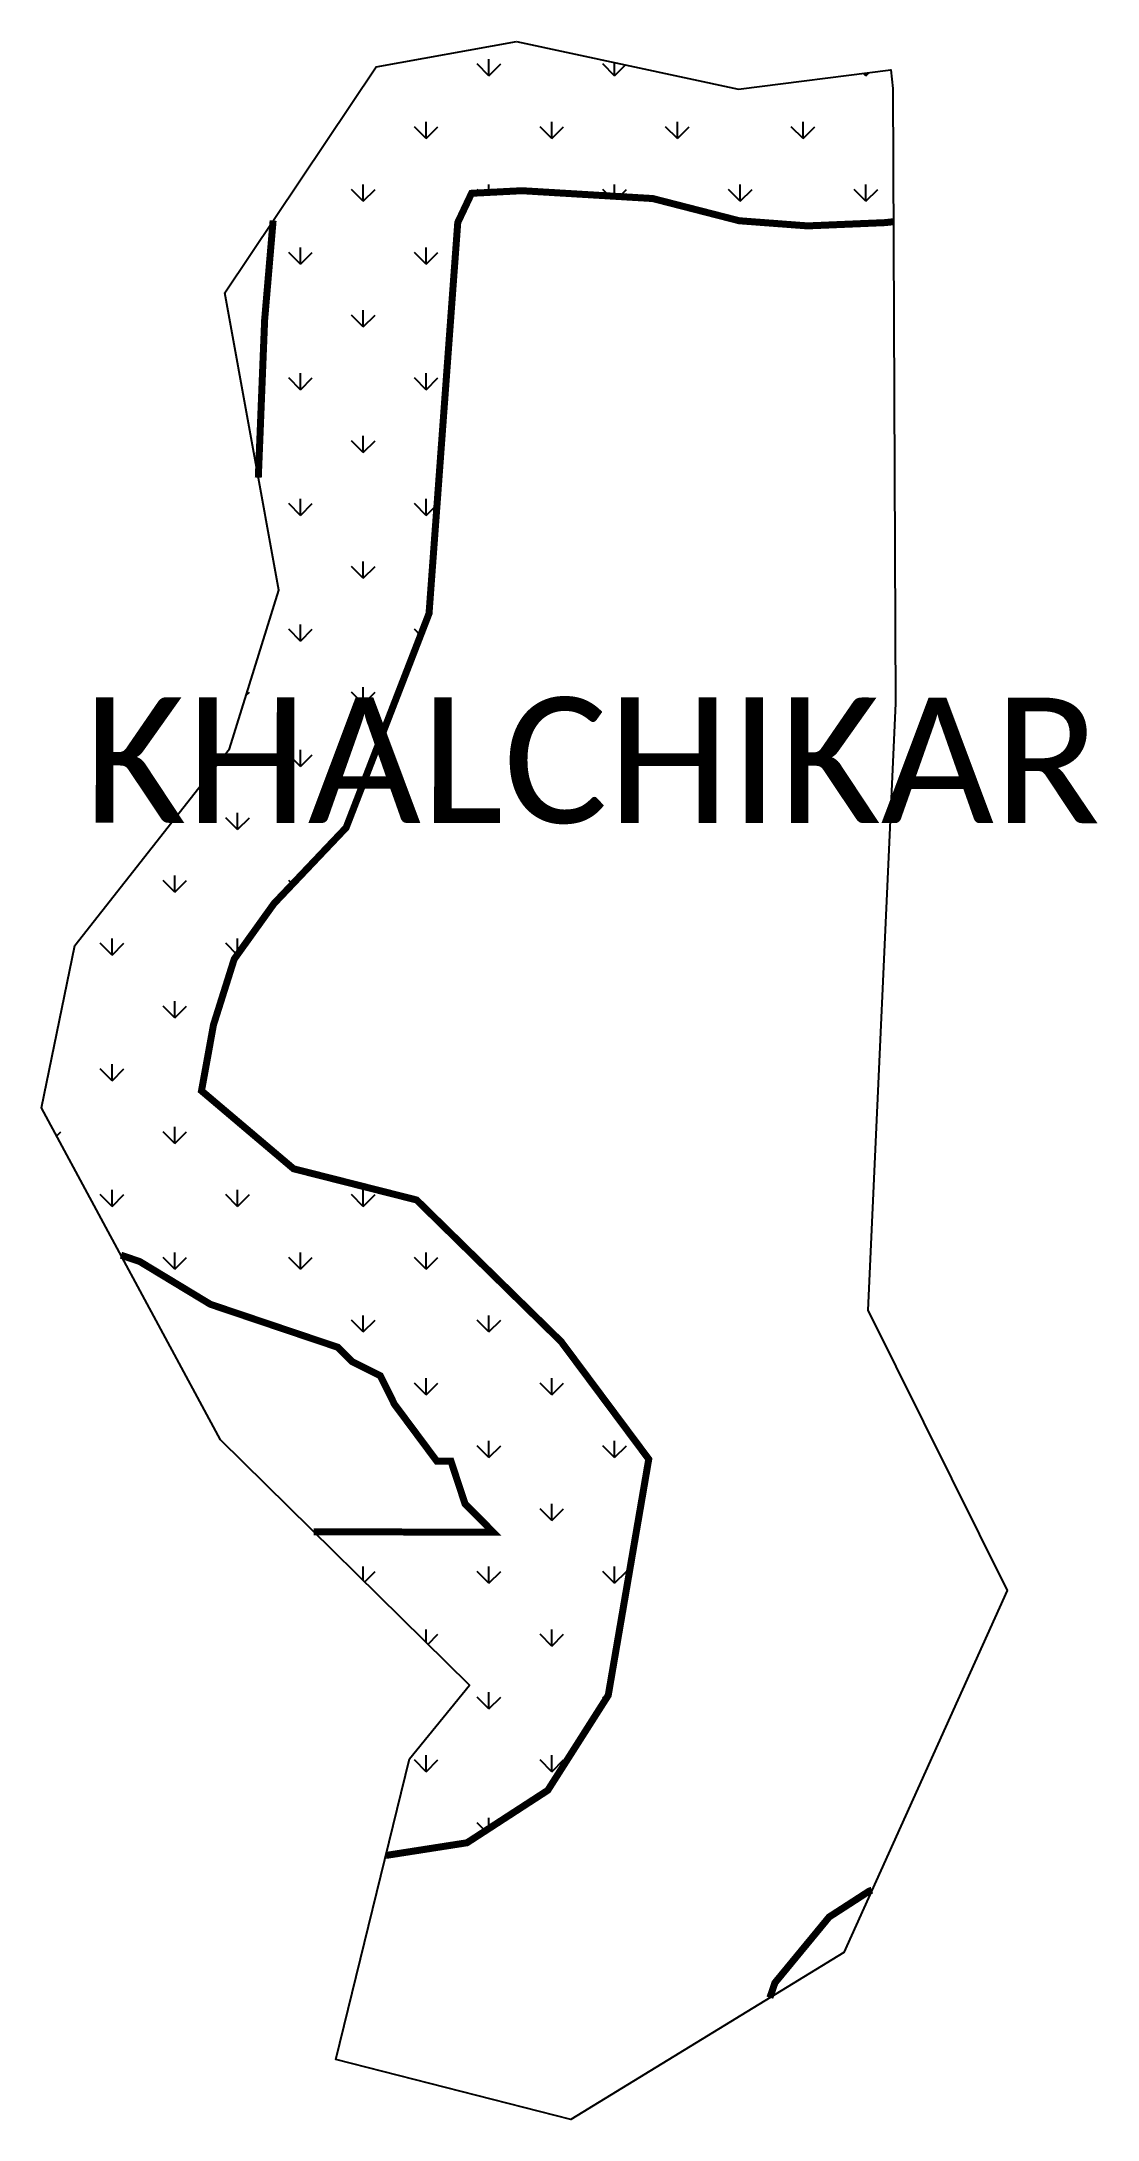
# Model space of a CAD drawing. Header units: metres. Extents: x 357268 to 357570, y 1742609 to 1743203.
import ezdxf

# ---------------------------------------------------------------- set-up
doc = ezdxf.new("R2010")
doc.units = ezdxf.units.M
doc.layers.add('MANGROOVES BUFFER ZONE', color=120, linetype='Continuous')
doc.layers.add('VILLAGE NAME', color=250, linetype='Continuous')

msp = doc.modelspace()

# ---------------------------------------------------------------- hatches: boundary and pattern name
at = {"layer": 'MANGROOVES BUFFER ZONE'}
h = msp.add_hatch(dxfattribs=at)
h.set_pattern_fill('GRASS', color=256)
h.paths.add_polyline_path([(357387.33, 1743151.47), (357391.28, 1743159.82), (357405.67, 1743160.56), (357443.07, 1743158.32), (357467.79, 1743151.97), (357487.32, 1743150.5), (357509.64, 1743151.44), (357511.88, 1743151.7), (357511.73, 1743189.79), (357511.11, 1743195.09), (357467.58, 1743189.61), (357404.17, 1743203.21), (357364.03, 1743196.02), (357334.54, 1743152.02), (357332.12, 1743123.63), (357330.31, 1743078.53), (357336.15, 1743046.39), (357322.04, 1743000.95), (357277.88, 1742944.76), (357268.34, 1742898.38), (357291.05, 1742856.2), (357296.37, 1742854.41), (357316.61, 1742842.16), (357340.91, 1742833.96), (357353.07, 1742829.86), (357357.11, 1742825.79), (357365.21, 1742821.71), (357369.23, 1742813.58), (357381.34, 1742797.31), (357385.4, 1742797.29), (357389.41, 1742785.11), (357393.45, 1742781.04), (357397.5, 1742776.97), (357393.44, 1742776.98), (357356.93, 1742777.11), (357346.15, 1742777.15), (357390.71, 1742733.3), (357373.58, 1742712.19), (357366.8, 1742684.58), (357389.97, 1742688.2), (357413.07, 1742703.2), (357430.35, 1742730.36), (357441.93, 1742797.88), (357416.9, 1742831.47), (357375.57, 1742871.99), (357340.39, 1742880.91), (357314.07, 1742903.2), (357317.49, 1742922.04), (357323.42, 1742940.86), (357334.8, 1742956.74), (357355.41, 1742978.44), (357379.12, 1743039.68)])
h = msp.add_hatch(dxfattribs=at)
h.set_pattern_fill('GRASS', color=256)
h.paths.add_polyline_path([(357497.72, 1742656.86), (357505.74, 1742674.66), (357504.97, 1742674.39), (357493.51, 1742666.98), (357478.01, 1742648.17), (357476.56, 1742643.91)])

# ---------------------------------------------------------------- linework, layer by layer
at = {"color": 3}
for points in [[(357404.17, 1743203.21), (357467.58, 1743189.61), (357511.11, 1743195.09), (357511.73, 1743189.79), (357512.43, 1743013.93), (357504.61, 1742840.48), (357544.35, 1742760.36), (357497.72, 1742656.86), (357419.69, 1742609.1), (357352.49, 1742626.27), (357373.58, 1742712.19), (357390.71, 1742733.3), (357319.48, 1742803.39), (357268.34, 1742898.38), (357277.88, 1742944.76), (357322.04, 1743000.95), (357336.15, 1743046.39), (357320.72, 1743131.4), (357364.03, 1743196.02)], [(357364.03, 1743196.02), (357404.17, 1743203.21)]]:
    msp.add_lwpolyline(points, dxfattribs=at)
at = {"layer": 'MANGROOVES BUFFER ZONE', "const_width": 2}
for points in [[(357366.8, 1742684.58), (357389.97, 1742688.2), (357413.07, 1742703.2), (357430.35, 1742730.36), (357441.93, 1742797.88), (357416.9, 1742831.47), (357375.57, 1742871.99), (357340.39, 1742880.91), (357314.07, 1742903.2), (357317.49, 1742922.04), (357323.42, 1742940.86), (357334.8, 1742956.74), (357355.41, 1742978.44), (357379.12, 1743039.68), (357387.33, 1743151.47), (357391.28, 1743159.82), (357405.67, 1743160.56), (357443.07, 1743158.32), (357467.79, 1743151.97), (357487.32, 1743150.5), (357509.64, 1743151.44), (357511.88, 1743151.7)], [(357334.54, 1743152.02), (357332.12, 1743123.63), (357330.31, 1743078.53)], [(357291.05, 1742856.2), (357296.37, 1742854.41), (357316.61, 1742842.16), (357340.91, 1742833.96), (357353.07, 1742829.86), (357357.11, 1742825.79), (357365.21, 1742821.71), (357369.23, 1742813.58), (357381.34, 1742797.31), (357385.4, 1742797.29), (357389.41, 1742785.11), (357393.45, 1742781.04), (357397.5, 1742776.97), (357393.44, 1742776.98), (357356.93, 1742777.11), (357346.15, 1742777.15)], [(357505.74, 1742674.66), (357504.97, 1742674.39), (357493.51, 1742666.98), (357478.01, 1742648.17), (357476.56, 1742643.91)]]:
    msp.add_lwpolyline(points, dxfattribs=at)

# ---------------------------------------------------------------- texts
at = {"layer": 'VILLAGE NAME', "insert": (357280.48, 1743015.74), "char_height": 35.9131, "attachment_point": 1, "rotation": 359.9793}
msp.add_mtext_dynamic_manual_height_columns('{\\fCalibri|b0|i0|c0|p34;KHALCHIKAR}', width=509.2478, gutter_width=258.04, heights=[0], dxfattribs=at)

doc.saveas('drawing.dxf')
